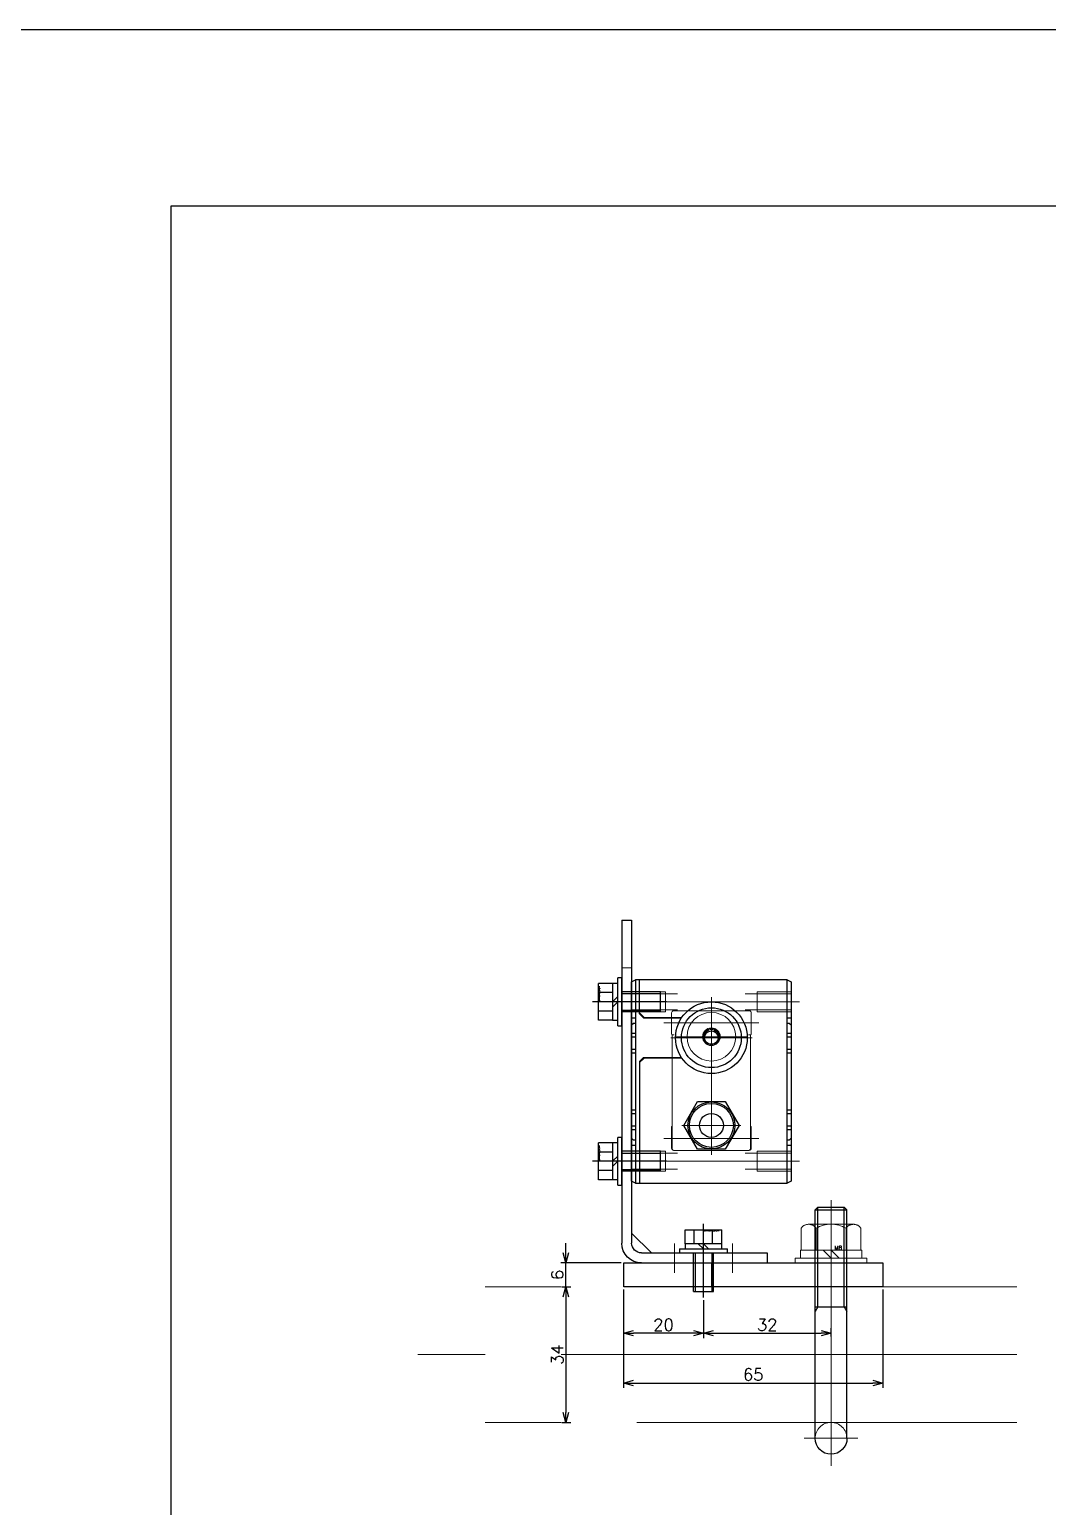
# Model space of a CAD drawing. Header units: millimetres. Extents: x -16130 to 36813, y -8099 to 27484.
# Drawn here: x 7381.8 to 7637.1, y -4572.1 to -4201.6 of the extents above; entities that cross this region are included whole.
import ezdxf

# ---------------------------------------------------------------- set-up
doc = ezdxf.new("R2010")
doc.units = ezdxf.units.MM
doc.header["$LTSCALE"] = 6
doc.header["$PDMODE"] = 99
doc.header["$PDSIZE"] = 1
for name, pattern in [('CENTER2', [28.575, 19.05, -3.175, 3.175, -3.175]), ('HIDDEN', [9.525, 6.35, -3.175]), ('PHANTOM2', [31.75, 15.875, -3.175, 3.175, -3.175, 3.175, -3.175])]:
    doc.linetypes.add(name, pattern=pattern)
for name, color, linetype, lineweight in [('04_HIDDEN', 2, 'HIDDEN', 13), ('05_CENTER', 4, 'CENTER2', 13), ('06_PHANTOM', 2, 'PHANTOM2', 13), ('08_DIM', 3, 'Continuous', 13)]:
    doc.layers.add(name, color=color, linetype=linetype, lineweight=lineweight)
doc.layers.add('10_DRAFT', color=8, linetype='Continuous', lineweight=0, plot=False)
doc.styles.add('KSS_TXT', font='txt.shx', dxfattribs={"bigfont": 'extfont2.shx'})
doc.styles.add('KSS_TXT_L', font='txt.shx', dxfattribs={"height": 3, "bigfont": 'extfont2.shx'})
doc.dimstyles.new('KSS_DIM', dxfattribs={"dimtxt": 3, "dimasz": 2.5, "dimexe": 1.25, "dimexo": 0.625, "dimtad": 1, "dimdsep": 46, "dimtxsty": 'KSS_TXT', "dimblk": 'OPEN30', "dimcen": 0, "dimazin": 2, "dimtfac": 0.75, "dimtmove": 0, "dimatfit": 3, "dimldrblk": 'OPEN30', "dimfxl": 1, "dimtolj": 1, "dimarcsym": 0})

# ---------------------------------------------------------------- blocks, each defined once
blk = doc.blocks.new('FT-S1g_1_1')
at = {"color": 0}
for p, q in [((-2.5, 20.5), (-2.5, -58)), ((0, 20.5), (-2.5, 20.5)), ((-2.5, 20.5), (-2.5, -58)), ((0, 20.5), (0, -60.5)), ((-7.5, -63), (-2.5, -58)), ((-2.5, -58), (-2.5, -60.5)), ((-2.5, -58), (-2.5, -60.5)), ((-36.5, -63), (-36.5, -65.5)), ((-36.5, -63), (-36.5, -65.5)), ((-7.5, -63), (-36.5, -63)), ((-5, -65.5), (-36.5, -65.5)), ((-5, -63), (-7.5, -63)), ((-5, -63), (-7.5, -63))]:
    blk.add_line(p, q, dxfattribs=at)
for radius in [5, 2.5]:
    blk.add_arc((-5, -60.5), radius, 270, 0, dxfattribs=at)
at = {"layer": '04_HIDDEN', "color": 0}
blk.add_line((0, 8.5, 0), (-2.5, 8.5, 0), dxfattribs=at)
at = {"layer": '05_CENTER', "color": 0}
for p, q in [((-5.61, 0), (3.14, 0)), ((-5.61, -40), (3.14, -40)), ((-27.75, -60.62, 0), (-27.75, -67.95, 0)), ((-20.5, -60.62), (-20.5, -67.95)), ((-13.25, -60.62, 0), (-13.25, -67.95, 0))]:
    blk.add_line(p, q, dxfattribs=at)
blk = doc.blocks.new('FT-S1d_1_1')
at = {"color": 0}
for p, q in [((-40, 5), (-39, 5.5)), ((-40, 5), (-39, 5.5)), ((-40, -45), (-40, 5)), ((-40, -45), (-40, 5)), ((-39, 5.5), (-39, -45.5)), ((-1, 5.5), (-39, 5.5)), ((-39, 5.5), (-39, -45.5)), ((-1, 5.5), (-39, 5.5)), ((-2, -25), (-2, 5.5)), ((-2, -25), (-2, 5.5)), ((-1, 5.5), (0, 5)), ((-1, -45.5), (-1, 5.5)), ((-1, 5.5), (0, 5)), ((-1, -45.5), (-1, 5.5)), ((0, 5), (0, -45)), ((0, 5), (0, -45)), ((-26.93, -9), (-23.46, -3)), ((-26.93, -9), (-23.46, -3)), ((-23.46, -3), (-16.54, -3)), ((-23.46, -3), (-16.54, -3)), ((-16.54, -3), (-13.07, -9)), ((-16.54, -3), (-13.07, -9)), ((-40, -4), (-39, -4)), ((-40, -4), (-39, -4)), ((-40, -5.8), (-39.6, -5.4)), ((-40, -5.8), (-39.6, -5.4)), ((-39, -5.4), (-39.6, -5.4)), ((-39, -5.4), (-39.6, -5.4)), ((-1, -4), (0, -4)), ((-1, -4), (0, -4)), ((-0.4, -5.4), (-1, -5.4)), ((-0.4, -5.4), (-1, -5.4)), ((-0.4, -5.4), (0, -5.8)), ((-0.4, -5.4), (0, -5.8)), ((-40, -7.9), (-39, -7.9)), ((-40, -7.9), (-39, -7.9)), ((-39, -8.9), (-40, -8.9)), ((-39, -8.9), (-40, -8.9)), ((-23.46, -15), (-26.93, -9)), ((-23.46, -15), (-26.93, -9)), ((-13.07, -9), (-16.54, -15)), ((-13.07, -9), (-16.54, -15)), ((-1, -7.9), (0, -7.9)), ((-1, -7.9), (0, -7.9)), ((0, -8.9), (-1, -8.9)), ((0, -8.9), (-1, -8.9)), ((-40, -11.9), (-39, -11.9)), ((-40, -11.9), (-39, -11.9)), ((-39, -12.9), (-40, -12.9)), ((-39, -12.9), (-40, -12.9)), ((-1, -11.9), (0, -11.9)), ((-1, -11.9), (0, -11.9)), ((0, -12.9), (-1, -12.9)), ((0, -12.9), (-1, -12.9)), ((-16.54, -15), (-23.46, -15)), ((-16.54, -15), (-23.46, -15)), ((-12.58, -25.9), (-3.1, -25.9)), ((-12.58, -25.9), (-3.1, -25.9)), ((-2, -24.8), (-3.1, -25.9)), ((-2, -24.8), (-3.1, -25.9)), ((-3, -26), (-2, -25)), ((-3, -26), (-2, -25)), ((-40, -27.1), (-39, -27.1)), ((-40, -27.1), (-39, -27.1)), ((-39, -28.1), (-40, -28.1)), ((-39, -28.1), (-40, -28.1)), ((-3, -26), (-12.52, -26)), ((-3, -26), (-12.52, -26)), ((-1, -27.1), (0, -27.1)), ((-1, -27.1), (0, -27.1)), ((0, -28.1), (-1, -28.1)), ((0, -28.1), (-1, -28.1)), ((-40, -31.1), (-39, -31.1)), ((-40, -31.1), (-39, -31.1)), ((-39, -32.1), (-40, -32.1)), ((-39, -32.1), (-40, -32.1)), ((-1, -31.1), (0, -31.1)), ((-1, -31.1), (0, -31.1)), ((0, -32.1), (-1, -32.1)), ((0, -32.1), (-1, -32.1)), ((-39.6, -34.6), (-40, -34.2)), ((-39.6, -34.6), (-40, -34.2)), ((-39, -36), (-40, -36)), ((-39, -36), (-40, -36)), ((-39.6, -34.6), (-39, -34.6)), ((-39.6, -34.6), (-39, -34.6)), ((-3.1, -36.1), (-12.58, -36.1)), ((-3.1, -36.1), (-12.58, -36.1)), ((-3, -36), (-12.52, -36)), ((-3, -36), (-12.52, -36)), ((-3.1, -36.1), (-2, -37.2)), ((-3.1, -36.1), (-2, -37.2)), ((-2, -37), (-3, -36)), ((-2, -37), (-3, -36)), ((-2, -37), (-2, -45.5)), ((-2, -37), (-2, -45.5)), ((-1, -34.6), (-0.4, -34.6)), ((-1, -34.6), (-0.4, -34.6)), ((0, -36), (-1, -36)), ((0, -36), (-1, -36)), ((0, -34.2), (-0.4, -34.6)), ((0, -34.2), (-0.4, -34.6)), ((-39, -45.5), (-40, -45)), ((-39, -45.5), (-40, -45)), ((-39, -45.5), (-1, -45.5)), ((-39, -45.5), (-1, -45.5)), ((0, -45), (-1, -45.5)), ((0, -45), (-1, -45.5))]:
    blk.add_line(p, q, dxfattribs=at)
for centre, radius in [((-20, -9), 5.9), ((-20, -9), 5.9), ((-20, -9), 5.5), ((-20, -9), 5.5), ((-20, -9), 3), ((-20, -9), 3), ((-20, -31), 9), ((-20, -31), 9), ((-20, -31), 7.5), ((-20, -31), 7.5), ((-20, -31), 1.7), ((-20, -31), 1.7)]:
    blk.add_circle(centre, radius, dxfattribs=at)
at = {"layer": '04_HIDDEN', "color": 0}
for p, q in [((-40, 2.5), (-31.5, 2.5)), ((-40, 2), (-28.5, 2)), ((-31.5, 2.5), (-31.5, -2.5)), ((0, 2), (-11.5, 2)), ((-8.5, 2.5), (-8.5, -2.5)), ((0, 2.5), (-8.5, 2.5)), ((-40, -2), (-28.5, -2)), ((-40, -2.5), (-31.5, -2.5)), ((0, -2), (-11.5, -2)), ((0, -2.5), (-8.5, -2.5)), ((-40, -37.5), (-31.5, -37.5)), ((-40, -38), (-28.5, -38)), ((-31.5, -42.5), (-31.5, -37.5)), ((0, -38), (-11.5, -38)), ((0, -37.5), (-8.5, -37.5)), ((-8.5, -42.5), (-8.5, -37.5)), ((-40, -42), (-28.5, -42)), ((-40, -42.5), (-31.5, -42.5)), ((0, -42), (-11.5, -42)), ((0, -42.5), (-8.5, -42.5))]:
    blk.add_line(p, q, dxfattribs=at)
at = {"layer": '05_CENTER', "color": 0}
for p, q in [((-42.05, 0), (2.44, 0)), ((2.81, 0), (-6.32, 0)), ((2.71, 0), (-6.22, 0)), ((-20, -1.6), (-20, -16.4)), ((-12.6, -9), (-27.4, -9)), ((-20, -20.8), (-20, -41.2)), ((-30.2, -31), (-9.8, -31)), ((-42.05, -40), (2.44, -40)), ((2.81, -40), (-6.32, -40)), ((2.71, -40), (-6.22, -40))]:
    blk.add_line(p, q, dxfattribs=at)
blk = doc.blocks.new('FT-H30d_1_1')
at = {"color": 0}
for p, q in [((-20, -2.8), (-20, 2.51)), ((-20, -2.8), (-20, 2.51)), ((-19.8, 2.5), (-19.8, -3)), ((-19.8, 2.5), (-19.8, -3)), ((-19.5, 3), (-0.5, 3)), ((-19.5, 3), (-0.5, 3)), ((-10, 3), (-10, -19.4)), ((-10, 3), (-10, -19.4)), ((-0.2, 2.5), (-0.2, -3)), ((-0.2, 2.5), (-0.2, -3)), ((0, -2.8), (0, 2.51)), ((0, -2.8), (0, 2.51)), ((-19.8, -3), (-19.8, -26)), ((-19.8, -3), (-19.8, -26)), ((-0.2, -3), (-0.2, -26)), ((-0.2, -3), (-0.2, -26)), ((-12, -25.55), (-11.8, -25.55)), ((-12, -25.55), (-11.8, -25.55)), ((-8.2, -25.55), (-8, -25.55)), ((-8.2, -25.55), (-8, -25.55)), ((-20, -26.2), (-20, -31.51)), ((-20, -26.2), (-20, -31.51)), ((-19.3, -26), (-19.8, -26)), ((-19.3, -26), (-19.8, -26)), ((-0.7, -26), (-0.2, -26)), ((-0.7, -26), (-0.2, -26)), ((0, -26.2), (0, -31.51)), ((0, -26.2), (0, -31.51)), ((-19.5, -32), (-0.5, -32)), ((-19.5, -32), (-0.5, -32)), ((-10, -32), (-10, -31.6)), ((-10, -32), (-10, -31.6))]:
    blk.add_line(p, q, dxfattribs=at)
for radius in [6.1, 6.1, 2.2, 2.2, 2, 2, 1.8, 1.8]:
    blk.add_circle((-10, -25.5), radius, dxfattribs=at)
for centre, radius, start, end in [((-19.5, 2.5), 0.5, 90, 178.8541), ((-19.5, 2.5), 0.5, 90, 178.8541), ((-19.3, 2.5), 0.5, 90, 180), ((-19.3, 2.5), 0.5, 90, 180), ((-0.7, 2.5), 0.5, 0, 90), ((-0.7, 2.5), 0.5, 0, 90), ((-0.5, 2.5), 0.5, 1.1459, 90), ((-0.5, 2.5), 0.5, 1.1459, 90), ((-19.8, -2.8), 0.2, 180, 270), ((-19.8, -2.8), 0.2, 180, 270), ((-0.2, -2.8), 0.2, 270, 0), ((-0.2, -2.8), 0.2, 270, 0), ((-19.8, -26.2), 0.2, 90, 180), ((-19.8, -26.2), 0.2, 90, 180), ((-0.2, -26.2), 0.2, 0, 90), ((-0.2, -26.2), 0.2, 0, 90), ((-19.5, -31.5), 0.5, 181.1459, 270), ((-19.5, -31.5), 0.5, 181.1459, 270), ((-0.5, -31.5), 0.5, 270, 358.8541), ((-0.5, -31.5), 0.5, 270, 358.8541)]:
    blk.add_arc(centre, radius, start, end, dxfattribs=at)
at = {"layer": '05_CENTER', "color": 0}
for p, q in [((-21.93, 0), (1.93, 0)), ((-10, -34.6), (-10, -16.4)), ((-19.1, -25.5), (-0.9, -25.5)), ((-21.93, -29), (1.93, -29))]:
    blk.add_line(p, q, dxfattribs=at)
blk = doc.blocks.new('A$C71340FE3_1_1')
at = {"color": 0}
for p, q in [((-4.62, 5.8), (4.62, 5.8)), ((-4.62, 2.3), (-4.62, 5.8)), ((-2.31, 2.3), (-2.31, 5.8)), ((2.31, 2.3), (2.31, 5.8)), ((4.62, 2.3), (4.62, 5.8)), ((-6, 1), (6, 1)), ((-6, 1), (-6, 0)), ((-6, 0), (6, 0)), ((-4.6, 2.3), (-4.6, 1)), ((4.6, 2.3), (-4.6, 2.3)), ((0, 1), (-1.3, 2.3)), ((0, 2.3), (1.3, 1)), ((4.6, 1), (4.6, 2.3)), ((6, 0), (6, 1))]:
    blk.add_line(p, q, dxfattribs=at)
at = {"color": 0, "linetype": 'CENTER2'}
blk.add_line((0, -11.2), (0, 7.3), dxfattribs=at)
at = {"color": 0, "linetype": 'HIDDEN'}
for p, q in [((-2.5, -9.7), (-2.5, 0)), ((-2.07, 0), (-2.07, -9.7)), ((2.07, 0), (2.07, -9.7)), ((2.5, -9.7), (2.5, 0)), ((-2.5, -9.7), (2.5, -9.7))]:
    blk.add_line(p, q, dxfattribs=at)
at = {"layer": '10_DRAFT', "style": 'KSS_TXT_L'}
blk.add_text('BT-M5x12L,SW,PW', height=0.3, dxfattribs=at).set_placement((0.22, 5.46))
blk = doc.blocks.new('A$C7B6C0286_1_1')
at = {"color": 0}
for p, q in [((-4, 4), (-4, -53.32)), ((4, 4), (4, -53.32)), ((-3.32, -29), (-4, -27.83)), ((-4, -29), (4, -29)), ((-3.32, -29), (-3.32, -54)), ((3.32, -29), (4, -27.83)), ((3.32, -29), (3.32, -54)), ((-4, -53.32), (4, -53.32)), ((-4, -53.32), (-3.32, -54)), ((-3.32, -54), (3.32, -54)), ((4, -53.32), (3.32, -54))]:
    blk.add_line(p, q, dxfattribs=at)
blk.add_arc((0, 4), 4, 0, 180)
at = {"layer": '04_HIDDEN', "color": 0}
blk.add_arc((0, 4), 4, 180, 0, dxfattribs=at)
at = {"layer": '05_CENTER', "color": 0}
for p, q in [((0, 10.9), (0, -55.71)), ((-6.7, 4), (6.7, 4))]:
    blk.add_line(p, q, dxfattribs=at)
blk = doc.blocks.new('M8Nza_1_1')
at = {"color": 0}
for p, q in [((-7.5, 8.69), (-7.5, 3.2)), ((5.62, 9.7), (-5.63, 9.7)), ((-3.75, 3.2), (-3.75, 8.69)), ((3.75, 8.69), (3.75, 3.2)), ((7.5, 3.2), (7.5, 8.69)), ((-7.7, 3.2), (7.7, 3.2)), ((-7.7, 3.2), (-7.7, 1.2)), ((0, 1.2), (-2, 3.2)), ((0, 3.2), (2, 1.2)), ((7.7, 3.2), (7.7, 1.2))]:
    blk.add_line(p, q, dxfattribs=at)
at = {"color": 0, "linetype": 'CENTER2'}
blk.add_line((0, 9.7), (0, 0), dxfattribs=at)
at = {"color": 0}
blk.add_lwpolyline([(-9, 1.2), (9, 1.2), (9, 0), (-9, 0)], close=True, dxfattribs=at)
for centre, radius, start, end in [((-5.63, 7.45), 2.25, 33.626, 146.374), ((0, 2.2), 7.5, 60, 120), ((5.62, 7.45), 2.25, 33.626, 146.374)]:
    blk.add_arc(centre, radius, start, end, dxfattribs=at)
at = {"layer": '10_DRAFT', "style": 'KSS_TXT'}
blk.add_text('M8', height=1, dxfattribs=at).set_placement((0.87, 3.27))
blk = doc.blocks.new('_Open30')
at = {"color": 0, "linetype": 'ByBlock', "lineweight": -2}
for p, q in [((-1, 0.27), (0, 0)), ((0, 0), (-1, -0.27)), ((0, 0), (-1, 0))]:
    blk.add_line(p, q, dxfattribs=at)
blk = doc.blocks.new('*D3013')
at = {"layer": '08_DIM', "color": 0, "lineweight": -2, "transparency": 16777216}
for p, q in [((7515.31, -4516.98), (7517.54, -4516.98)), ((7516.29, -4519.48), (7516.29, -4548.48)), ((7515.31, -4550.98), (7517.54, -4550.98))]:
    blk.add_line(p, q, dxfattribs=at)
at = {"layer": 'Defpoints', "color": 0, "transparency": 16777216}
for p in [(7514.69, -4516.98), (7514.69, -4550.98), (7516.29, -4550.98)]:
    blk.add_point(p, dxfattribs=at)
at = {"layer": '08_DIM', "color": 0, "lineweight": -2, "transparency": 16777216, "xscale": 2.5, "yscale": 2.5, "zscale": 2.5}
for p, rotation in [((7516.29, -4516.98), 90), ((7516.29, -4550.98), 270)]:
    blk.add_blockref('_Open30', p, dxfattribs=dict(at, rotation=rotation))
at = {"layer": '08_DIM', "color": 0, "transparency": 16777216, "insert": (7514.16, -4533.98), "char_height": 3, "attachment_point": 5, "rotation": 90, "style": 'KSS_TXT'}
blk.add_mtext('\\A1;34', dxfattribs=at)
blk = doc.blocks.new('*D3014')
at = {"layer": '08_DIM', "color": 0, "lineweight": -2, "transparency": 16777216}
for p, q in [((7530.79, -4517.6), (7530.79, -4529.88)), ((7550.79, -4520.3), (7550.79, -4529.88)), ((7548.29, -4528.63), (7533.29, -4528.63))]:
    blk.add_line(p, q, dxfattribs=at)
at = {"layer": 'Defpoints', "color": 0, "transparency": 16777216}
for p in [(7530.79, -4516.98), (7550.79, -4519.68), (7530.79, -4528.63)]:
    blk.add_point(p, dxfattribs=at)
at = {"layer": '08_DIM', "color": 0, "lineweight": -2, "transparency": 16777216, "xscale": 2.5, "yscale": 2.5, "zscale": 2.5, "rotation": 180}
blk.add_blockref('_Open30', (7530.79, -4528.63), dxfattribs=at)
at = {"layer": '08_DIM', "color": 0, "lineweight": -2, "transparency": 16777216, "xscale": 2.5, "yscale": 2.5, "zscale": 2.5}
blk.add_blockref('_Open30', (7550.79, -4528.63), dxfattribs=at)
at = {"layer": '08_DIM', "color": 0, "transparency": 16777216, "insert": (7540.79, -4526.51), "char_height": 3, "attachment_point": 5, "style": 'KSS_TXT'}
blk.add_mtext('\\A1;20', dxfattribs=at)
blk = doc.blocks.new('*D3015')
at = {"layer": '08_DIM', "color": 0, "lineweight": -2, "transparency": 16777216}
for p, q in [((7550.79, -4520.3), (7550.79, -4529.88)), ((7582.79, -4529.4), (7582.79, -4527.38)), ((7553.29, -4528.63), (7580.29, -4528.63))]:
    blk.add_line(p, q, dxfattribs=at)
at = {"layer": 'Defpoints', "color": 0, "transparency": 16777216}
for p in [(7550.79, -4519.68), (7582.79, -4528.63), (7582.79, -4530.03)]:
    blk.add_point(p, dxfattribs=at)
at = {"layer": '08_DIM', "color": 0, "lineweight": -2, "transparency": 16777216, "xscale": 2.5, "yscale": 2.5, "zscale": 2.5, "rotation": 180}
blk.add_blockref('_Open30', (7550.79, -4528.63), dxfattribs=at)
at = {"layer": '08_DIM', "color": 0, "lineweight": -2, "transparency": 16777216, "xscale": 2.5, "yscale": 2.5, "zscale": 2.5}
blk.add_blockref('_Open30', (7582.79, -4528.63), dxfattribs=at)
at = {"layer": '08_DIM', "color": 0, "transparency": 16777216, "insert": (7566.79, -4526.51), "char_height": 3, "attachment_point": 5, "style": 'KSS_TXT'}
blk.add_mtext('\\A1;32', dxfattribs=at)
blk = doc.blocks.new('*D3016')
at = {"layer": '08_DIM', "color": 0, "lineweight": -2, "transparency": 16777216}
for p, q in [((7530.79, -4517.6), (7530.79, -4542.35)), ((7595.79, -4517.6), (7595.79, -4542.35)), ((7533.29, -4541.1), (7593.29, -4541.1))]:
    blk.add_line(p, q, dxfattribs=at)
at = {"layer": 'Defpoints', "color": 0, "transparency": 16777216}
for p in [(7530.79, -4516.98), (7595.79, -4516.98), (7595.79, -4541.1)]:
    blk.add_point(p, dxfattribs=at)
at = {"layer": '08_DIM', "color": 0, "lineweight": -2, "transparency": 16777216, "xscale": 2.5, "yscale": 2.5, "zscale": 2.5, "rotation": 180}
blk.add_blockref('_Open30', (7530.79, -4541.1), dxfattribs=at)
at = {"layer": '08_DIM', "color": 0, "lineweight": -2, "transparency": 16777216, "xscale": 2.5, "yscale": 2.5, "zscale": 2.5}
blk.add_blockref('_Open30', (7595.79, -4541.1), dxfattribs=at)
at = {"layer": '08_DIM', "color": 0, "transparency": 16777216, "insert": (7563.29, -4538.97), "char_height": 3, "attachment_point": 5, "style": 'KSS_TXT'}
blk.add_mtext('\\A1;65', dxfattribs=at)
blk = doc.blocks.new('*D3017')
at = {"layer": '08_DIM', "color": 0, "lineweight": -2, "transparency": 16777216}
for p, q in [((7516.29, -4508.48), (7516.29, -4505.98)), ((7530.17, -4510.98), (7515.04, -4510.98)), ((7516.29, -4516.98), (7516.29, -4510.98)), ((7515.31, -4516.98), (7517.54, -4516.98)), ((7516.29, -4519.48), (7516.29, -4521.98))]:
    blk.add_line(p, q, dxfattribs=at)
at = {"layer": 'Defpoints', "color": 0, "transparency": 16777216}
for p in [(7516.29, -4510.98), (7530.79, -4510.98), (7514.69, -4516.98)]:
    blk.add_point(p, dxfattribs=at)
at = {"layer": '08_DIM', "color": 0, "lineweight": -2, "transparency": 16777216, "xscale": 2.5, "yscale": 2.5, "zscale": 2.5}
for p, rotation in [((7516.29, -4510.98), 270), ((7516.29, -4516.98), 90)]:
    blk.add_blockref('_Open30', p, dxfattribs=dict(at, rotation=rotation))
at = {"layer": '08_DIM', "color": 0, "transparency": 16777216, "insert": (7514.16, -4513.98), "char_height": 3, "attachment_point": 5, "rotation": 90, "style": 'KSS_TXT'}
blk.add_mtext('\\A1;6', dxfattribs=at)
blk = doc.blocks.new('A$C68099C16_1_1')
at = {"color": 0}
blk.add_lwpolyline([(45, -6), (-20, -6), (-20, 0), (45, 0)], close=True, dxfattribs=at)
at = {"layer": '04_HIDDEN'}
for p, q in [((-2.5, 0), (-2.5, -6)), ((-2, 0), (-2, -6)), ((2, 0), (2, -6)), ((2.5, 0), (2.5, -6))]:
    blk.add_line(p, q, dxfattribs=at)
at = {"layer": '05_CENTER'}
for p, q in [((0, 2.05), (0, -8.05)), ((32, 2.05), (32, -8.05))]:
    blk.add_line(p, q, dxfattribs=at)

msp = doc.modelspace()

# ---------------------------------------------------------------- linework, layer by layer
for points in [[(7261.6316, -4201.56067), (8547.24267, -4201.56067), (8547.24267, -5378.64944), (7261.6316, -5378.64944)], [(7417.32737, -4245.77727), (7897.45126, -4245.77727), (7897.45126, -4815.39271), (7417.32737, -4815.39271)]]:
    msp.add_lwpolyline(points, close=True)
at = {"layer": '05_CENTER'}
msp.add_line((7629.38104, -4533.97623, 0), (7479.15462, -4533.97623, 0), dxfattribs=at)
at = {"layer": '06_PHANTOM'}
for p, q in [((7629.38104, -4516.97623, 0), (7479.15462, -4516.97623, 0)), ((7629.38104, -4550.97623, 0), (7479.15462, -4550.97623, 0))]:
    msp.add_line(p, q, dxfattribs=at)

# ---------------------------------------------------------------- block references
at = {"color": 4, "xscale": -1}
msp.add_blockref('FT-S1g_1_1', (7530.29468, -4445.47623, 0), dxfattribs=at)
at = {"rotation": 89.99999999999999}
for p in [(7530.29468, -4445.47623, 0), (7530.29468, -4485.47623, 0)]:
    msp.add_blockref('A$C71340FE3_1_1', p, dxfattribs=at)
at = {"color": 4, "rotation": 180}
msp.add_blockref('FT-S1d_1_1', (7532.79468, -4485.47623, 0), dxfattribs=at)
at = {"color": 4, "xscale": -1, "rotation": 180}
msp.add_blockref('A$C7B6C0286_1_1', (7582.79468, -4550.97623, 0), dxfattribs=at)
for name, p in [('A$C71340FE3_1_1', (7550.79468, -4508.47623, 0)), ('A$C68099C16_1_1', (7550.79467, -4510.97623, 0))]:
    msp.add_blockref(name, p)
at = {"layer": '04_HIDDEN', "color": 4}
msp.add_blockref('M8Nza_1_1', (7582.79468, -4510.97623, 0), dxfattribs=at)
at = {"layer": '10_DRAFT', "rotation": 180}
msp.add_blockref('FT-H30d_1_1', (7542.79478, -4479.7329, 0), dxfattribs=at)

# ---------------------------------------------------------------- dimensions: what is measured, and where the dimension line sits
at = {"layer": '08_DIM'}
for base, p1, p2, angle, picture, middle in [((7516.28593, -4510.97623), (7514.68712, -4516.97623, 0), (7530.79468, -4510.97623, 0), 270, '*D3017', (7514.16093, -4513.97623)), ((7516.28593, -4550.97623), (7514.68712, -4516.97623, 0), (7514.68712, -4550.97623, 0), 90, '*D3013', (7514.16093, -4533.97623)), ((7530.79468, -4528.63176), (7550.79468, -4519.67623, 0), (7530.79468, -4516.97623, 0), 180, '*D3014', (7540.79468, -4526.50676)), ((7595.79468, -4541.09874), (7530.79468, -4516.97623, 0), (7595.79468, -4516.97623, 0), 180, '*D3016', (7563.29468, -4538.97166)), ((7582.79468, -4528.63176), (7550.79468, -4519.67623, 0), (7582.79468, -4530.02629, 0), 180, '*D3015', (7566.79468, -4526.50676))]:
    dim = msp.add_linear_dim(base=base, p1=p1, p2=p2, angle=angle, dimstyle='KSS_DIM', dxfattribs=at)
    dim.commit()
    dim.dimension.update_dxf_attribs({"geometry": picture, "text_midpoint": middle})

doc.saveas('drawing.dxf')
